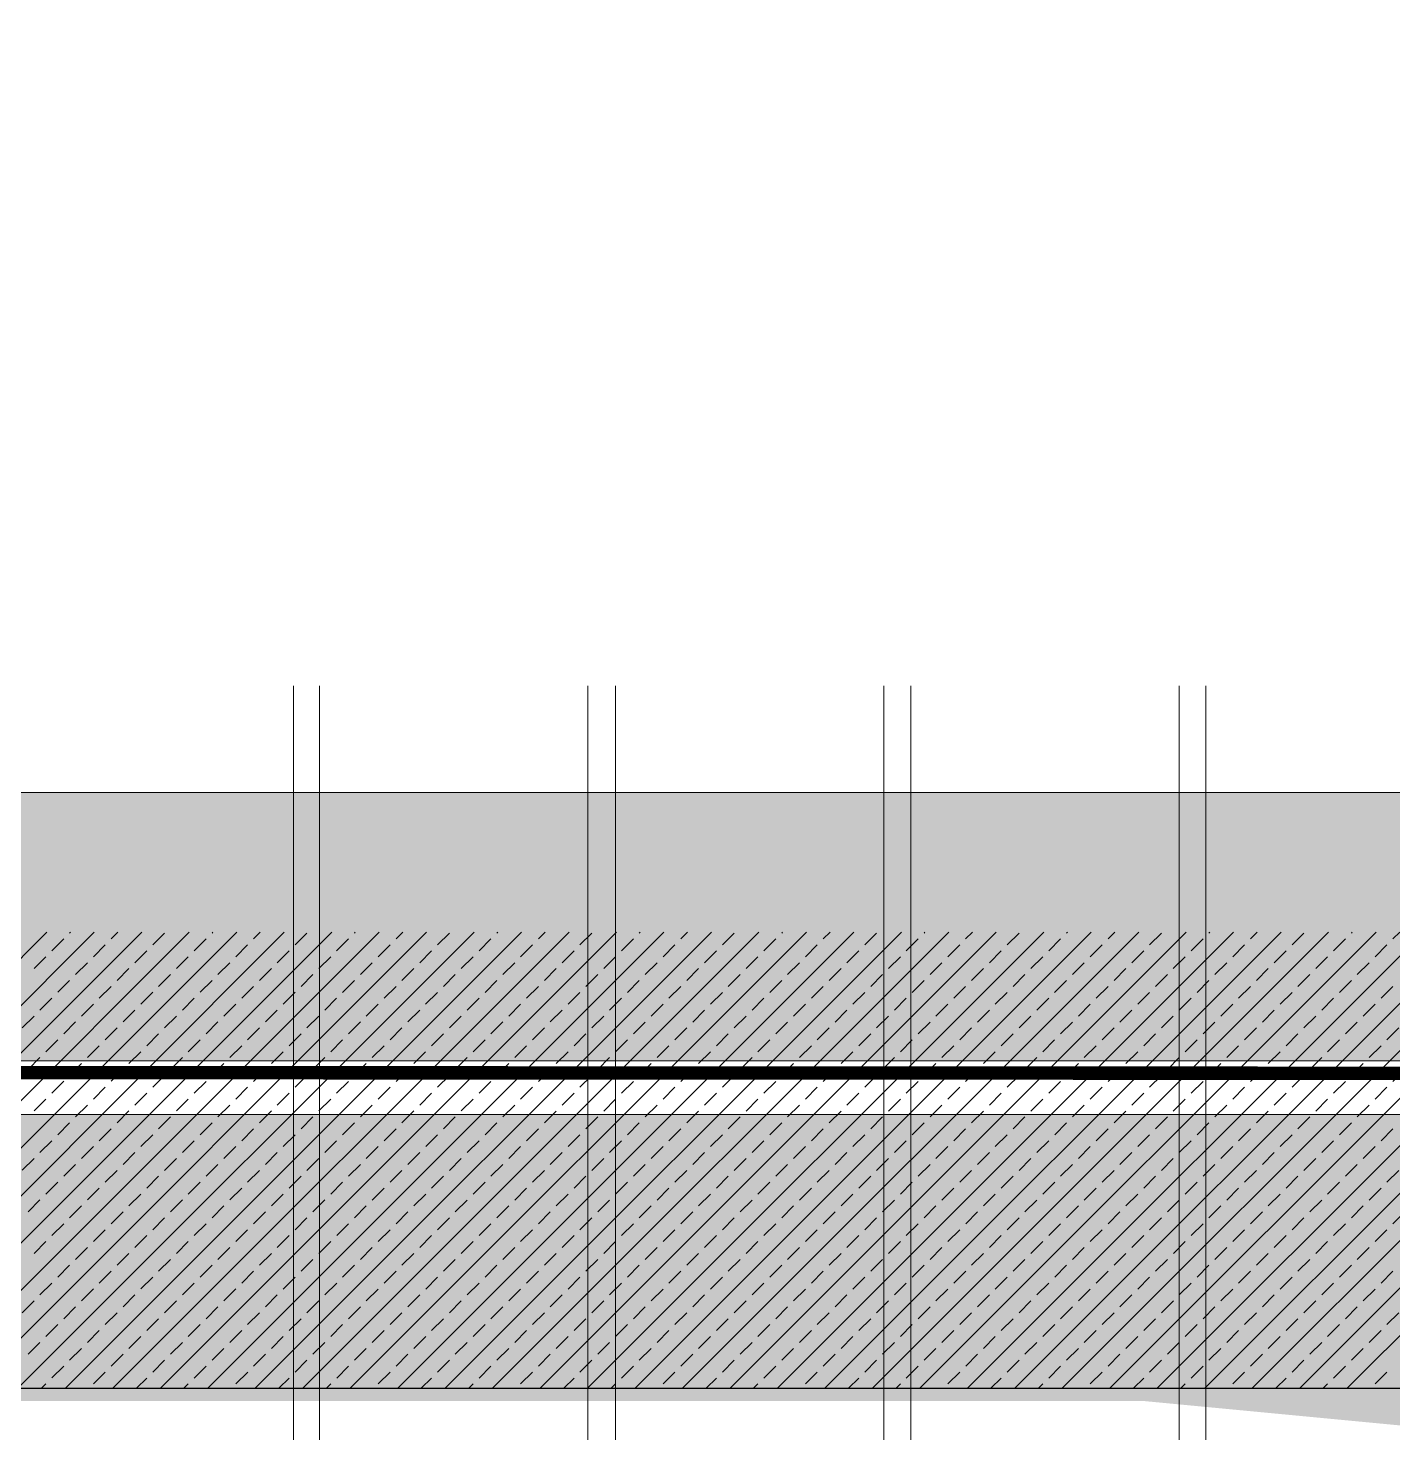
# Model space of a CAD drawing. Header units: metres. Extents: x 400488 to 400591, y 4543956 to 4544011.
# Drawn here: x 400564.16 to 400569.24, y 4543974.05 to 4543979.29 of the extents above; entities that cross this region are included whole.
import ezdxf

# ---------------------------------------------------------------- set-up
doc = ezdxf.new("R2010")
doc.units = ezdxf.units.M
doc.linetypes.add('HIDDEN', pattern=[0.375, 0.25, -0.125])
doc.linetypes.add('HIDDEN2', pattern=[4.7625, 3.175, -1.5875])
for name, color, linetype, lineweight in [('A-FLOR-FNSH', 192, 'Continuous', 18), ('A-FLOR-PATT', 8, 'Continuous', 18), ('GD_1', 240, 'Continuous', 5), ('GD_A_BACK-1', 252, 'HIDDEN2', 9), ('GD_hatch2', 34, 'Continuous', 9), ('GD_RETINI', 240, 'Continuous', 5), ('GD_structure', 4, 'Continuous', 5)]:
    doc.layers.add(name, color=color, linetype=linetype, lineweight=lineweight)
doc.layers.add('GD-RIVESTIMENTO', color=254, linetype='Continuous')

msp = doc.modelspace()

# ---------------------------------------------------------------- hatches: boundary and pattern name
at = {"layer": 'GD_hatch2'}
h = msp.add_hatch(color=256, dxfattribs=at)
h.dxf.hatch_style = 1
h.paths.add_polyline_path([(400560.742, 4543976.4389), (400582.742, 4543976.4389), (400582.742, 4543975.4389), (400560.742, 4543975.4389)])
at = {"layer": 'GD_RETINI', "ltscale": 5}
h = msp.add_hatch(dxfattribs=at)
h.set_pattern_fill('EARTH', color=34, scale=0.1, angle=45)
h.set_pattern_definition([(45, (396526.6472, 4498698.50684), (7e-17, 0.898025612), [0.635, -0.635]), (45, (396526.47884, 4498698.6752), (7e-17, 0.898025612), [0.635, -0.635]), (45, (396526.31046, 4498698.8436), (7e-17, 0.898025612), [0.635, -0.635]), (135, (396526.31046, 4498698.95585), (-0.898025612, 7e-17), [0.635, -0.635]), (135, (396526.47884, 4498699.12423), (-0.898025612, 7e-17), [0.635, -0.635]), (135, (396526.6472, 4498699.2926), (-0.898025612, 7e-17), [0.635, -0.635])])
h.paths.add_polyline_path([(400560.742, 4543967.8239), (400560.742, 4543975.2389), (400582.742, 4543975.2389), (400582.842, 4543967.6489), (400583.842, 4543967.6489), (400583.842, 4544000.6489), (400585.2618, 4544000.6489), (400585.0723, 4544000.0493), (400584.8396, 4543998.0223), (400584.7987, 4543995.8594), (400584.815, 4543994.2841), (400585.0425, 4543991.8968), (400585.1172, 4543986.8447), (400584.9533, 4543984.7646), (400585.0429, 4543982.2556), (400585.1748, 4543978.9119), (400585.1248, 4543975.0907), (400584.5129, 4543972.8297), (400584.7599, 4543970.5789), (400584.4641, 4543966.6826), (400581.5331, 4543966.7632), (400580.35, 4543969.8534), (400581.3449, 4543973.7497), (400575.742, 4543973.7497), (400572.742, 4543973.7497), (400568.3132, 4543974.1715), (400567.742, 4543974.1715), (400563.742, 4543974.1715), (400562.4077, 4543969.6713), (400562.688, 4543966.947), (400559.3042, 4543966.2673), (400559.126, 4543967.5386), (400559.742, 4543967.8239)])

# ---------------------------------------------------------------- linework, layer by layer
at = {"layer": 'A-FLOR-FNSH', "color": 50, "lineweight": 25}
msp.add_line((400560.742, 4543974.2189), (400582.842, 4543974.2189), dxfattribs=at)
at = {"layer": 'A-FLOR-PATT', "linetype": 'Continuous', "lineweight": 5}
for p, q in [((400562.5256, 4543974.2189), (400564.2256, 4543975.9189)), ((400562.7025, 4543974.2189), (400564.4025, 4543975.9189)), ((400562.8794, 4543974.2189), (400564.5794, 4543975.9189)), ((400563.0563, 4543974.2189), (400564.7563, 4543975.9189)), ((400563.2332, 4543974.2189), (400564.9332, 4543975.9189)), ((400563.4102, 4543974.2189), (400565.1102, 4543975.9189)), ((400563.5871, 4543974.2189), (400565.2871, 4543975.9189)), ((400563.764, 4543974.2189), (400565.464, 4543975.9189)), ((400563.9409, 4543974.2189), (400565.6409, 4543975.9189)), ((400564.1178, 4543974.2189), (400565.8178, 4543975.9189)), ((400564.2441, 4543975.8495), (400564.2884, 4543975.8937)), ((400564.2948, 4543974.2189), (400565.9948, 4543975.9189)), ((400564.3105, 4543975.9158), (400564.3136, 4543975.9189)), ((400564.4653, 4543975.8937), (400564.4905, 4543975.9189)), ((400564.4717, 4543974.2189), (400566.1717, 4543975.9189)), ((400564.6201, 4543975.8716), (400564.6643, 4543975.9158)), ((400564.6486, 4543974.2189), (400566.3486, 4543975.9189)), ((400564.7749, 4543975.8495), (400564.8191, 4543975.8937)), ((400564.8255, 4543974.2189), (400566.5255, 4543975.9189)), ((400564.8412, 4543975.9158), (400564.8443, 4543975.9189)), ((400564.996, 4543975.8937), (400565.0212, 4543975.9189)), ((400565.0024, 4543974.2189), (400566.7024, 4543975.9189)), ((400565.1508, 4543975.8716), (400565.1951, 4543975.9158)), ((400565.1793, 4543974.2189), (400566.8793, 4543975.9189)), ((400565.3056, 4543975.8494), (400565.3499, 4543975.8937)), ((400565.3563, 4543974.2189), (400567.0563, 4543975.9189)), ((400565.372, 4543975.9158), (400565.3751, 4543975.9189)), ((400565.5268, 4543975.8937), (400565.552, 4543975.9189)), ((400565.5332, 4543974.2189), (400567.2332, 4543975.9189)), ((400565.6816, 4543975.8715), (400565.7258, 4543975.9158)), ((400565.7101, 4543974.2189), (400567.4101, 4543975.9189)), ((400565.8364, 4543975.8494), (400565.8806, 4543975.8937)), ((400565.887, 4543974.2189), (400567.587, 4543975.9189)), ((400565.9027, 4543975.9158), (400565.9058, 4543975.9189)), ((400566.0575, 4543975.8937), (400566.0828, 4543975.9189)), ((400566.0639, 4543974.2189), (400567.7639, 4543975.9189)), ((400566.2123, 4543975.8715), (400566.2565, 4543975.9158)), ((400566.2409, 4543974.2189), (400567.9409, 4543975.9189)), ((400566.3671, 4543975.8494), (400566.4113, 4543975.8936)), ((400566.4178, 4543974.2189), (400568.1178, 4543975.9189)), ((400566.4334, 4543975.9158), (400566.4366, 4543975.9189)), ((400566.5882, 4543975.8936), (400566.6135, 4543975.9189)), ((400566.5947, 4543974.2189), (400568.2947, 4543975.9189)), ((400566.743, 4543975.8715), (400566.7873, 4543975.9158)), ((400566.7716, 4543974.2189), (400568.4716, 4543975.9189)), ((400566.8978, 4543975.8494), (400566.9421, 4543975.8936)), ((400566.9485, 4543974.2189), (400568.6485, 4543975.9189)), ((400566.9642, 4543975.9157), (400566.9673, 4543975.9189)), ((400567.119, 4543975.8936), (400567.1443, 4543975.9189)), ((400567.1254, 4543974.2189), (400568.8254, 4543975.9189)), ((400567.2738, 4543975.8715), (400567.318, 4543975.9157)), ((400567.3024, 4543974.2189), (400569.0024, 4543975.9189)), ((400567.4286, 4543975.8494), (400567.4728, 4543975.8936)), ((400567.4793, 4543974.2189), (400569.1793, 4543975.9189)), ((400567.4949, 4543975.9157), (400567.4981, 4543975.9189)), ((400567.6497, 4543975.8936), (400567.675, 4543975.9189)), ((400567.6562, 4543974.2189), (400569.3562, 4543975.9189)), ((400567.8045, 4543975.8715), (400567.8488, 4543975.9157)), ((400567.8331, 4543974.2189), (400569.5331, 4543975.9189)), ((400567.9593, 4543975.8494), (400568.0036, 4543975.8936)), ((400568.01, 4543974.2189), (400569.71, 4543975.9189)), ((400568.0257, 4543975.9157), (400568.0289, 4543975.9189)), ((400568.1805, 4543975.8936), (400568.2058, 4543975.9189)), ((400568.187, 4543974.2189), (400569.887, 4543975.9189)), ((400568.3353, 4543975.8715), (400568.3795, 4543975.9157)), ((400568.3639, 4543974.2189), (400570.0639, 4543975.9189)), ((400568.4901, 4543975.8494), (400568.5343, 4543975.8936)), ((400568.5408, 4543974.2189), (400570.2408, 4543975.9189)), ((400568.5564, 4543975.9157), (400568.5596, 4543975.9189)), ((400568.7112, 4543975.8936), (400568.7365, 4543975.9189)), ((400568.7177, 4543974.2189), (400570.4177, 4543975.9189)), ((400568.866, 4543975.8715), (400568.9102, 4543975.9157)), ((400568.8946, 4543974.2189), (400570.5946, 4543975.9189)), ((400569.0208, 4543975.8493), (400569.065, 4543975.8936)), ((400569.0715, 4543974.2189), (400570.7715, 4543975.9189)), ((400569.0871, 4543975.9157), (400569.0904, 4543975.9189)), ((400569.2419, 4543975.8936), (400569.2673, 4543975.9189)), ((400564.3989, 4543975.8274), (400564.4432, 4543975.8716)), ((400564.5537, 4543975.8052), (400564.598, 4543975.8495)), ((400564.9297, 4543975.8273), (400564.9739, 4543975.8716)), ((400565.0845, 4543975.8052), (400565.1287, 4543975.8495)), ((400565.4604, 4543975.8273), (400565.5047, 4543975.8716)), ((400565.6152, 4543975.8052), (400565.6595, 4543975.8494)), ((400565.9912, 4543975.8273), (400566.0354, 4543975.8715)), ((400566.146, 4543975.8052), (400566.1902, 4543975.8494)), ((400566.5219, 4543975.8273), (400566.5661, 4543975.8715)), ((400566.6767, 4543975.8052), (400566.7209, 4543975.8494)), ((400567.0526, 4543975.8273), (400567.0969, 4543975.8715)), ((400567.2074, 4543975.8052), (400567.2517, 4543975.8494)), ((400567.5834, 4543975.8273), (400567.6276, 4543975.8715)), ((400567.7382, 4543975.8052), (400567.7824, 4543975.8494)), ((400568.1141, 4543975.8273), (400568.1584, 4543975.8715)), ((400568.2689, 4543975.8051), (400568.3132, 4543975.8494)), ((400568.6449, 4543975.8272), (400568.6891, 4543975.8715)), ((400568.7997, 4543975.8051), (400568.8439, 4543975.8494)), ((400569.1756, 4543975.8272), (400569.2198, 4543975.8715)), ((400564.1778, 4543975.7831), (400564.222, 4543975.8274)), ((400564.3326, 4543975.761), (400564.3768, 4543975.8052)), ((400564.4874, 4543975.7389), (400564.5316, 4543975.7831)), ((400564.7085, 4543975.7831), (400564.7528, 4543975.8273)), ((400564.8633, 4543975.761), (400564.9076, 4543975.8052)), ((400565.0181, 4543975.7389), (400565.0624, 4543975.7831)), ((400565.2393, 4543975.7831), (400565.2835, 4543975.8273)), ((400565.3941, 4543975.761), (400565.4383, 4543975.8052)), ((400565.5489, 4543975.7389), (400565.5931, 4543975.7831)), ((400565.77, 4543975.7831), (400565.8143, 4543975.8273)), ((400565.9248, 4543975.761), (400565.9691, 4543975.8052)), ((400566.0796, 4543975.7389), (400566.1239, 4543975.7831)), ((400566.3008, 4543975.7831), (400566.345, 4543975.8273)), ((400566.4556, 4543975.761), (400566.4998, 4543975.8052)), ((400566.6104, 4543975.7388), (400566.6546, 4543975.7831)), ((400566.8315, 4543975.7831), (400566.8757, 4543975.8273)), ((400566.9863, 4543975.7609), (400567.0305, 4543975.8052)), ((400567.1411, 4543975.7388), (400567.1853, 4543975.7831)), ((400567.3622, 4543975.783), (400567.4065, 4543975.8273)), ((400567.517, 4543975.7609), (400567.5613, 4543975.8052)), ((400567.6718, 4543975.7388), (400567.7161, 4543975.783)), ((400567.893, 4543975.783), (400567.9372, 4543975.8273)), ((400568.0478, 4543975.7609), (400568.092, 4543975.8051)), ((400568.2026, 4543975.7388), (400568.2468, 4543975.783)), ((400568.4237, 4543975.783), (400568.468, 4543975.8272)), ((400568.5785, 4543975.7609), (400568.6228, 4543975.8051)), ((400568.7333, 4543975.7388), (400568.7776, 4543975.783)), ((400568.9545, 4543975.783), (400568.9987, 4543975.8272)), ((400569.1093, 4543975.7609), (400569.1535, 4543975.8051)), ((400564.2663, 4543975.6947), (400564.3105, 4543975.7389)), ((400564.6422, 4543975.7168), (400564.6864, 4543975.761)), ((400564.797, 4543975.6947), (400564.8412, 4543975.7389)), ((400565.1729, 4543975.7168), (400565.2172, 4543975.761)), ((400565.3277, 4543975.6946), (400565.372, 4543975.7389)), ((400565.7037, 4543975.7168), (400565.7479, 4543975.761)), ((400565.8585, 4543975.6946), (400565.9027, 4543975.7389)), ((400566.2344, 4543975.7167), (400566.2787, 4543975.761)), ((400566.3892, 4543975.6946), (400566.4335, 4543975.7388)), ((400566.7652, 4543975.7167), (400566.8094, 4543975.761)), ((400566.92, 4543975.6946), (400566.9642, 4543975.7388)), ((400567.2959, 4543975.7167), (400567.3401, 4543975.7609)), ((400567.4507, 4543975.6946), (400567.4949, 4543975.7388)), ((400567.8266, 4543975.7167), (400567.8709, 4543975.7609)), ((400567.9814, 4543975.6946), (400568.0257, 4543975.7388)), ((400568.3574, 4543975.7167), (400568.4016, 4543975.7609)), ((400568.5122, 4543975.6946), (400568.5564, 4543975.7388)), ((400568.8881, 4543975.7167), (400568.9324, 4543975.7609)), ((400569.0429, 4543975.6945), (400569.0872, 4543975.7388)), ((400564.1999, 4543975.6283), (400564.2441, 4543975.6726)), ((400564.4211, 4543975.6726), (400564.4653, 4543975.7168)), ((400564.5759, 4543975.6504), (400564.6201, 4543975.6947)), ((400564.7307, 4543975.6283), (400564.7749, 4543975.6725)), ((400564.9518, 4543975.6725), (400564.996, 4543975.7168)), ((400565.1066, 4543975.6504), (400565.1508, 4543975.6947)), ((400565.2614, 4543975.6283), (400565.3056, 4543975.6725)), ((400565.4825, 4543975.6725), (400565.5268, 4543975.7168)), ((400565.6373, 4543975.6504), (400565.6816, 4543975.6946)), ((400565.7921, 4543975.6283), (400565.8364, 4543975.6725)), ((400566.0133, 4543975.6725), (400566.0575, 4543975.7167)), ((400566.1681, 4543975.6504), (400566.2123, 4543975.6946)), ((400566.3229, 4543975.6283), (400566.3671, 4543975.6725)), ((400566.544, 4543975.6725), (400566.5883, 4543975.7167)), ((400566.6988, 4543975.6504), (400566.7431, 4543975.6946)), ((400566.8536, 4543975.6283), (400566.8979, 4543975.6725)), ((400567.0748, 4543975.6725), (400567.119, 4543975.7167)), ((400567.2296, 4543975.6504), (400567.2738, 4543975.6946)), ((400567.3844, 4543975.6282), (400567.4286, 4543975.6725)), ((400567.6055, 4543975.6725), (400567.6497, 4543975.7167)), ((400567.7603, 4543975.6504), (400567.8045, 4543975.6946)), ((400567.9151, 4543975.6282), (400567.9593, 4543975.6725)), ((400568.1362, 4543975.6725), (400568.1805, 4543975.7167)), ((400568.291, 4543975.6503), (400568.3353, 4543975.6946)), ((400568.4458, 4543975.6282), (400568.4901, 4543975.6724)), ((400568.667, 4543975.6724), (400568.7112, 4543975.7167)), ((400568.8218, 4543975.6503), (400568.866, 4543975.6946)), ((400568.9766, 4543975.6282), (400569.0208, 4543975.6724)), ((400569.1977, 4543975.6724), (400569.242, 4543975.7167)), ((400564.3547, 4543975.6062), (400564.3989, 4543975.6504)), ((400564.5095, 4543975.5841), (400564.5537, 4543975.6283)), ((400564.8855, 4543975.6062), (400564.9297, 4543975.6504)), ((400565.0403, 4543975.5841), (400565.0845, 4543975.6283)), ((400565.4162, 4543975.6062), (400565.4604, 4543975.6504)), ((400565.571, 4543975.5841), (400565.6152, 4543975.6283)), ((400565.9469, 4543975.6062), (400565.9912, 4543975.6504)), ((400566.1017, 4543975.5841), (400566.146, 4543975.6283)), ((400566.4777, 4543975.6062), (400566.5219, 4543975.6504)), ((400566.6325, 4543975.584), (400566.6767, 4543975.6283)), ((400567.0084, 4543975.6061), (400567.0527, 4543975.6504)), ((400567.1632, 4543975.584), (400567.2075, 4543975.6283)), ((400567.5392, 4543975.6061), (400567.5834, 4543975.6504)), ((400567.694, 4543975.584), (400567.7382, 4543975.6282)), ((400568.0699, 4543975.6061), (400568.1141, 4543975.6503)), ((400568.2247, 4543975.584), (400568.2689, 4543975.6282)), ((400568.6006, 4543975.6061), (400568.6449, 4543975.6503)), ((400568.7554, 4543975.584), (400568.7997, 4543975.6282)), ((400569.1314, 4543975.6061), (400569.1756, 4543975.6503)), ((400564.1336, 4543975.562), (400564.1778, 4543975.6062)), ((400564.2884, 4543975.5399), (400564.3326, 4543975.5841)), ((400564.6643, 4543975.562), (400564.7085, 4543975.6062)), ((400564.8191, 4543975.5399), (400564.8633, 4543975.5841)), ((400565.1951, 4543975.562), (400565.2393, 4543975.6062)), ((400565.3499, 4543975.5398), (400565.3941, 4543975.5841)), ((400565.7258, 4543975.562), (400565.77, 4543975.6062)), ((400565.8806, 4543975.5398), (400565.9248, 4543975.5841)), ((400566.2565, 4543975.5619), (400566.3008, 4543975.6062)), ((400566.4113, 4543975.5398), (400566.4556, 4543975.584)), ((400566.7873, 4543975.5619), (400566.8315, 4543975.6062)), ((400566.9421, 4543975.5398), (400566.9863, 4543975.584)), ((400567.318, 4543975.5619), (400567.3623, 4543975.6061)), ((400567.4728, 4543975.5398), (400567.5171, 4543975.584)), ((400567.8488, 4543975.5619), (400567.893, 4543975.6061)), ((400568.0036, 4543975.5398), (400568.0478, 4543975.584)), ((400568.3795, 4543975.5619), (400568.4237, 4543975.6061)), ((400568.5343, 4543975.5398), (400568.5785, 4543975.584)), ((400568.9102, 4543975.5619), (400568.9545, 4543975.6061)), ((400569.065, 4543975.5397), (400569.1093, 4543975.584)), ((400564.222, 4543975.4735), (400564.2663, 4543975.5178)), ((400564.4432, 4543975.5178), (400564.4874, 4543975.562)), ((400564.598, 4543975.4956), (400564.6422, 4543975.5399)), ((400564.7528, 4543975.4735), (400564.797, 4543975.5177)), ((400564.9739, 4543975.5177), (400565.0181, 4543975.562)), ((400565.1287, 4543975.4956), (400565.1729, 4543975.5399)), ((400565.2835, 4543975.4735), (400565.3277, 4543975.5177)), ((400565.5047, 4543975.5177), (400565.5489, 4543975.562)), ((400565.6595, 4543975.4956), (400565.7037, 4543975.5398)), ((400565.8143, 4543975.4735), (400565.8585, 4543975.5177)), ((400566.0354, 4543975.5177), (400566.0796, 4543975.5619)), ((400566.1902, 4543975.4956), (400566.2344, 4543975.5398)), ((400566.345, 4543975.4735), (400566.3892, 4543975.5177)), ((400566.5661, 4543975.5177), (400566.6104, 4543975.5619)), ((400566.7209, 4543975.4956), (400566.7652, 4543975.5398)), ((400566.8757, 4543975.4735), (400566.92, 4543975.5177)), ((400567.0969, 4543975.5177), (400567.1411, 4543975.5619)), ((400567.2517, 4543975.4956), (400567.2959, 4543975.5398)), ((400567.4065, 4543975.4734), (400567.4507, 4543975.5177)), ((400567.6276, 4543975.5177), (400567.6719, 4543975.5619)), ((400567.7824, 4543975.4956), (400567.8266, 4543975.5398)), ((400567.9372, 4543975.4734), (400567.9814, 4543975.5177)), ((400568.1584, 4543975.5177), (400568.2026, 4543975.5619)), ((400568.3132, 4543975.4955), (400568.3574, 4543975.5398)), ((400568.468, 4543975.4734), (400568.5122, 4543975.5177)), ((400568.6891, 4543975.5176), (400568.7333, 4543975.5619)), ((400568.8439, 4543975.4955), (400568.8881, 4543975.5398)), ((400568.9987, 4543975.4734), (400569.0429, 4543975.5176)), ((400569.2198, 4543975.5176), (400569.2641, 4543975.5619)), ((400564.3768, 4543975.4514), (400564.4211, 4543975.4956)), ((400564.5316, 4543975.4293), (400564.5759, 4543975.4735)), ((400564.9076, 4543975.4514), (400564.9518, 4543975.4956)), ((400565.0624, 4543975.4293), (400565.1066, 4543975.4735)), ((400565.4383, 4543975.4514), (400565.4825, 4543975.4956)), ((400565.5931, 4543975.4293), (400565.6373, 4543975.4735)), ((400565.9691, 4543975.4514), (400566.0133, 4543975.4956)), ((400566.1239, 4543975.4293), (400566.1681, 4543975.4735)), ((400566.4998, 4543975.4514), (400566.544, 4543975.4956)), ((400566.6546, 4543975.4292), (400566.6988, 4543975.4735)), ((400567.0305, 4543975.4513), (400567.0748, 4543975.4956)), ((400567.1853, 4543975.4292), (400567.2296, 4543975.4735)), ((400567.5613, 4543975.4513), (400567.6055, 4543975.4956)), ((400567.7161, 4543975.4292), (400567.7603, 4543975.4734)), ((400568.092, 4543975.4513), (400568.1362, 4543975.4955)), ((400568.2468, 4543975.4292), (400568.291, 4543975.4734)), ((400568.6228, 4543975.4513), (400568.667, 4543975.4955)), ((400568.7776, 4543975.4292), (400568.8218, 4543975.4734)), ((400569.1535, 4543975.4513), (400569.1977, 4543975.4955)), ((400564.1557, 4543975.4072), (400564.1999, 4543975.4514)), ((400564.3105, 4543975.3851), (400564.3547, 4543975.4293)), ((400564.6864, 4543975.4072), (400564.7307, 4543975.4514)), ((400564.8412, 4543975.3851), (400564.8855, 4543975.4293)), ((400565.2172, 4543975.4072), (400565.2614, 4543975.4514)), ((400565.372, 4543975.385), (400565.4162, 4543975.4293)), ((400565.7479, 4543975.4072), (400565.7921, 4543975.4514)), ((400565.9027, 4543975.385), (400565.9469, 4543975.4293)), ((400566.2787, 4543975.4071), (400566.3229, 4543975.4514)), ((400566.4335, 4543975.385), (400566.4777, 4543975.4292)), ((400566.8094, 4543975.4071), (400566.8536, 4543975.4514)), ((400566.9642, 4543975.385), (400567.0084, 4543975.4292)), ((400567.3401, 4543975.4071), (400567.3844, 4543975.4513)), ((400567.4949, 4543975.385), (400567.5392, 4543975.4292)), ((400567.8709, 4543975.4071), (400567.9151, 4543975.4513)), ((400568.0257, 4543975.385), (400568.0699, 4543975.4292)), ((400568.4016, 4543975.4071), (400568.4458, 4543975.4513)), ((400568.5564, 4543975.385), (400568.6006, 4543975.4292)), ((400568.9324, 4543975.4071), (400568.9766, 4543975.4513)), ((400569.0872, 4543975.3849), (400569.1314, 4543975.4292)), ((400564.2442, 4543975.3187), (400564.2884, 4543975.363)), ((400564.4653, 4543975.363), (400564.5095, 4543975.4072)), ((400564.6201, 4543975.3408), (400564.6643, 4543975.3851)), ((400564.7749, 4543975.3187), (400564.8191, 4543975.3629)), ((400564.996, 4543975.3629), (400565.0403, 4543975.4072)), ((400565.1508, 4543975.3408), (400565.1951, 4543975.3851)), ((400565.3056, 4543975.3187), (400565.3499, 4543975.3629)), ((400565.5268, 4543975.3629), (400565.571, 4543975.4072)), ((400565.6816, 4543975.3408), (400565.7258, 4543975.385)), ((400565.8364, 4543975.3187), (400565.8806, 4543975.3629)), ((400566.0575, 4543975.3629), (400566.1017, 4543975.4071)), ((400566.2123, 4543975.3408), (400566.2565, 4543975.385)), ((400566.3671, 4543975.3187), (400566.4113, 4543975.3629)), ((400566.5883, 4543975.3629), (400566.6325, 4543975.4071)), ((400566.7431, 4543975.3408), (400566.7873, 4543975.385)), ((400566.8979, 4543975.3187), (400566.9421, 4543975.3629)), ((400567.119, 4543975.3629), (400567.1632, 4543975.4071)), ((400567.2738, 4543975.3408), (400567.318, 4543975.385)), ((400567.4286, 4543975.3186), (400567.4728, 4543975.3629)), ((400567.6497, 4543975.3629), (400567.694, 4543975.4071)), ((400567.8045, 4543975.3408), (400567.8488, 4543975.385)), ((400567.9593, 4543975.3186), (400568.0036, 4543975.3629)), ((400568.1805, 4543975.3629), (400568.2247, 4543975.4071)), ((400568.3353, 4543975.3407), (400568.3795, 4543975.385)), ((400568.4901, 4543975.3186), (400568.5343, 4543975.3629)), ((400568.7112, 4543975.3628), (400568.7554, 4543975.4071)), ((400568.866, 4543975.3407), (400568.9102, 4543975.385)), ((400569.0208, 4543975.3186), (400569.065, 4543975.3628)), ((400569.242, 4543975.3628), (400569.2862, 4543975.4071)), ((400564.399, 4543975.2966), (400564.4432, 4543975.3408)), ((400564.5538, 4543975.2745), (400564.598, 4543975.3187)), ((400564.9297, 4543975.2966), (400564.9739, 4543975.3408)), ((400565.0845, 4543975.2745), (400565.1287, 4543975.3187)), ((400565.4604, 4543975.2966), (400565.5047, 4543975.3408)), ((400565.6152, 4543975.2745), (400565.6595, 4543975.3187)), ((400565.9912, 4543975.2966), (400566.0354, 4543975.3408)), ((400566.146, 4543975.2745), (400566.1902, 4543975.3187)), ((400566.5219, 4543975.2966), (400566.5661, 4543975.3408)), ((400566.6767, 4543975.2744), (400566.7209, 4543975.3187)), ((400567.0527, 4543975.2965), (400567.0969, 4543975.3408)), ((400567.2075, 4543975.2744), (400567.2517, 4543975.3187)), ((400567.5834, 4543975.2965), (400567.6276, 4543975.3408)), ((400567.7382, 4543975.2744), (400567.7824, 4543975.3186)), ((400568.1141, 4543975.2965), (400568.1584, 4543975.3407)), ((400568.2689, 4543975.2744), (400568.3132, 4543975.3186)), ((400568.6449, 4543975.2965), (400568.6891, 4543975.3407)), ((400568.7997, 4543975.2744), (400568.8439, 4543975.3186)), ((400569.1756, 4543975.2965), (400569.2198, 4543975.3407)), ((400564.1778, 4543975.2524), (400564.222, 4543975.2966)), ((400564.3326, 4543975.2303), (400564.3768, 4543975.2745)), ((400564.7086, 4543975.2524), (400564.7528, 4543975.2966)), ((400564.8634, 4543975.2303), (400564.9076, 4543975.2745)), ((400565.2393, 4543975.2524), (400565.2835, 4543975.2966)), ((400565.3941, 4543975.2302), (400565.4383, 4543975.2745)), ((400565.77, 4543975.2524), (400565.8143, 4543975.2966)), ((400565.9248, 4543975.2302), (400565.9691, 4543975.2745)), ((400566.3008, 4543975.2523), (400566.345, 4543975.2966)), ((400566.4556, 4543975.2302), (400566.4998, 4543975.2744)), ((400566.8315, 4543975.2523), (400566.8757, 4543975.2966)), ((400566.9863, 4543975.2302), (400567.0305, 4543975.2744)), ((400567.3623, 4543975.2523), (400567.4065, 4543975.2965)), ((400567.5171, 4543975.2302), (400567.5613, 4543975.2744)), ((400567.893, 4543975.2523), (400567.9372, 4543975.2965)), ((400568.0478, 4543975.2302), (400568.092, 4543975.2744)), ((400568.4237, 4543975.2523), (400568.468, 4543975.2965)), ((400568.5785, 4543975.2302), (400568.6228, 4543975.2744)), ((400568.9545, 4543975.2523), (400568.9987, 4543975.2965)), ((400569.1093, 4543975.2301), (400569.1535, 4543975.2744)), ((400564.2663, 4543975.1639), (400564.3105, 4543975.2082)), ((400564.4874, 4543975.2082), (400564.5316, 4543975.2524)), ((400564.6422, 4543975.186), (400564.6864, 4543975.2303)), ((400564.797, 4543975.1639), (400564.8412, 4543975.2081)), ((400565.0182, 4543975.2081), (400565.0624, 4543975.2524)), ((400565.173, 4543975.186), (400565.2172, 4543975.2303)), ((400565.3278, 4543975.1639), (400565.372, 4543975.2081)), ((400565.5489, 4543975.2081), (400565.5931, 4543975.2524)), ((400565.7037, 4543975.186), (400565.7479, 4543975.2302)), ((400565.8585, 4543975.1639), (400565.9027, 4543975.2081)), ((400566.0796, 4543975.2081), (400566.1239, 4543975.2523)), ((400566.2344, 4543975.186), (400566.2787, 4543975.2302)), ((400566.3892, 4543975.1639), (400566.4335, 4543975.2081)), ((400566.6104, 4543975.2081), (400566.6546, 4543975.2523)), ((400566.7652, 4543975.186), (400566.8094, 4543975.2302)), ((400566.92, 4543975.1639), (400566.9642, 4543975.2081)), ((400567.1411, 4543975.2081), (400567.1853, 4543975.2523)), ((400567.2959, 4543975.186), (400567.3401, 4543975.2302)), ((400567.4507, 4543975.1638), (400567.4949, 4543975.2081)), ((400567.6719, 4543975.2081), (400567.7161, 4543975.2523)), ((400567.8267, 4543975.186), (400567.8709, 4543975.2302)), ((400567.9815, 4543975.1638), (400568.0257, 4543975.2081)), ((400568.2026, 4543975.2081), (400568.2468, 4543975.2523)), ((400568.3574, 4543975.1859), (400568.4016, 4543975.2302)), ((400568.5122, 4543975.1638), (400568.5564, 4543975.2081)), ((400568.7333, 4543975.208), (400568.7776, 4543975.2523)), ((400568.8881, 4543975.1859), (400568.9324, 4543975.2302)), ((400569.0429, 4543975.1638), (400569.0872, 4543975.208)), ((400564.4211, 4543975.1418), (400564.4653, 4543975.186)), ((400564.5759, 4543975.1197), (400564.6201, 4543975.1639)), ((400564.9518, 4543975.1418), (400564.996, 4543975.186)), ((400565.1066, 4543975.1197), (400565.1508, 4543975.1639)), ((400565.4826, 4543975.1418), (400565.5268, 4543975.186)), ((400565.6374, 4543975.1197), (400565.6816, 4543975.1639)), ((400566.0133, 4543975.1418), (400566.0575, 4543975.186)), ((400566.1681, 4543975.1197), (400566.2123, 4543975.1639)), ((400566.544, 4543975.1418), (400566.5883, 4543975.186)), ((400566.6988, 4543975.1196), (400566.7431, 4543975.1639)), ((400567.0748, 4543975.1417), (400567.119, 4543975.186)), ((400567.2296, 4543975.1196), (400567.2738, 4543975.1639)), ((400567.6055, 4543975.1417), (400567.6497, 4543975.186)), ((400567.7603, 4543975.1196), (400567.8045, 4543975.1638)), ((400568.1363, 4543975.1417), (400568.1805, 4543975.1859)), ((400568.2911, 4543975.1196), (400568.3353, 4543975.1638)), ((400568.667, 4543975.1417), (400568.7112, 4543975.1859)), ((400568.8218, 4543975.1196), (400568.866, 4543975.1638)), ((400569.1977, 4543975.1417), (400569.242, 4543975.1859)), ((400564.1999, 4543975.0976), (400564.2442, 4543975.1418)), ((400564.3547, 4543975.0755), (400564.399, 4543975.1197)), ((400564.5095, 4543975.0534), (400564.5538, 4543975.0976)), ((400564.7307, 4543975.0976), (400564.7749, 4543975.1418)), ((400564.8855, 4543975.0755), (400564.9297, 4543975.1197)), ((400565.0403, 4543975.0533), (400565.0845, 4543975.0976)), ((400565.2614, 4543975.0976), (400565.3056, 4543975.1418)), ((400565.4162, 4543975.0754), (400565.4604, 4543975.1197)), ((400565.571, 4543975.0533), (400565.6152, 4543975.0976)), ((400565.7922, 4543975.0976), (400565.8364, 4543975.1418)), ((400565.947, 4543975.0754), (400565.9912, 4543975.1197)), ((400566.1018, 4543975.0533), (400566.146, 4543975.0975)), ((400566.3229, 4543975.0975), (400566.3671, 4543975.1418)), ((400566.4777, 4543975.0754), (400566.5219, 4543975.1196)), ((400566.6325, 4543975.0533), (400566.6767, 4543975.0975)), ((400566.8536, 4543975.0975), (400566.8979, 4543975.1418)), ((400567.0084, 4543975.0754), (400567.0527, 4543975.1196)), ((400567.1632, 4543975.0533), (400567.2075, 4543975.0975)), ((400567.3844, 4543975.0975), (400567.4286, 4543975.1417)), ((400567.5392, 4543975.0754), (400567.5834, 4543975.1196)), ((400567.694, 4543975.0533), (400567.7382, 4543975.0975)), ((400567.9151, 4543975.0975), (400567.9593, 4543975.1417)), ((400568.0699, 4543975.0754), (400568.1141, 4543975.1196)), ((400568.2247, 4543975.0533), (400568.2689, 4543975.0975)), ((400568.4459, 4543975.0975), (400568.4901, 4543975.1417)), ((400568.6007, 4543975.0754), (400568.6449, 4543975.1196)), ((400568.7555, 4543975.0532), (400568.7997, 4543975.0975)), ((400568.9766, 4543975.0975), (400569.0208, 4543975.1417)), ((400569.1314, 4543975.0753), (400569.1756, 4543975.1196)), ((400564.1336, 4543975.0313), (400564.1778, 4543975.0755)), ((400564.2884, 4543975.0091), (400564.3326, 4543975.0534)), ((400564.6643, 4543975.0312), (400564.7086, 4543975.0755)), ((400564.8191, 4543975.0091), (400564.8634, 4543975.0533)), ((400565.1951, 4543975.0312), (400565.2393, 4543975.0755)), ((400565.3499, 4543975.0091), (400565.3941, 4543975.0533)), ((400565.7258, 4543975.0312), (400565.77, 4543975.0754)), ((400565.8806, 4543975.0091), (400565.9248, 4543975.0533)), ((400566.2566, 4543975.0312), (400566.3008, 4543975.0754)), ((400566.4114, 4543975.0091), (400566.4556, 4543975.0533)), ((400566.7873, 4543975.0312), (400566.8315, 4543975.0754)), ((400566.9421, 4543975.0091), (400566.9863, 4543975.0533)), ((400567.318, 4543975.0312), (400567.3623, 4543975.0754)), ((400567.4728, 4543975.009), (400567.5171, 4543975.0533)), ((400567.8488, 4543975.0312), (400567.893, 4543975.0754)), ((400568.0036, 4543975.009), (400568.0478, 4543975.0533)), ((400568.3795, 4543975.0311), (400568.4237, 4543975.0754)), ((400568.5343, 4543975.009), (400568.5785, 4543975.0533)), ((400568.9103, 4543975.0311), (400568.9545, 4543975.0754)), ((400569.0651, 4543975.009), (400569.1093, 4543975.0532)), ((400564.4432, 4543974.987), (400564.4874, 4543975.0312)), ((400564.598, 4543974.9649), (400564.6422, 4543975.0091)), ((400564.9739, 4543974.987), (400565.0182, 4543975.0312)), ((400565.1287, 4543974.9649), (400565.173, 4543975.0091)), ((400565.5047, 4543974.987), (400565.5489, 4543975.0312)), ((400565.6595, 4543974.9649), (400565.7037, 4543975.0091)), ((400566.0354, 4543974.987), (400566.0796, 4543975.0312)), ((400566.1902, 4543974.9649), (400566.2344, 4543975.0091)), ((400566.5662, 4543974.987), (400566.6104, 4543975.0312)), ((400566.721, 4543974.9648), (400566.7652, 4543975.0091)), ((400567.0969, 4543974.9869), (400567.1411, 4543975.0312)), ((400567.2517, 4543974.9648), (400567.2959, 4543975.0091)), ((400567.6276, 4543974.9869), (400567.6719, 4543975.0312)), ((400567.7824, 4543974.9648), (400567.8267, 4543975.009)), ((400568.1584, 4543974.9869), (400568.2026, 4543975.0311)), ((400568.3132, 4543974.9648), (400568.3574, 4543975.009)), ((400568.6891, 4543974.9869), (400568.7333, 4543975.0311)), ((400568.8439, 4543974.9648), (400568.8881, 4543975.009)), ((400569.2199, 4543974.9869), (400569.2641, 4543975.0311)), ((400564.2221, 4543974.9428), (400564.2663, 4543974.987)), ((400564.3769, 4543974.9207), (400564.4211, 4543974.9649)), ((400564.5317, 4543974.8986), (400564.5759, 4543974.9428)), ((400564.7528, 4543974.9428), (400564.797, 4543974.987)), ((400564.9076, 4543974.9207), (400564.9518, 4543974.9649)), ((400565.0624, 4543974.8985), (400565.1066, 4543974.9428)), ((400565.2835, 4543974.9428), (400565.3278, 4543974.987)), ((400565.4383, 4543974.9206), (400565.4826, 4543974.9649)), ((400565.5931, 4543974.8985), (400565.6374, 4543974.9428)), ((400565.8143, 4543974.9428), (400565.8585, 4543974.987)), ((400565.9691, 4543974.9206), (400566.0133, 4543974.9649)), ((400566.1239, 4543974.8985), (400566.1681, 4543974.9427)), ((400566.345, 4543974.9427), (400566.3892, 4543974.987)), ((400566.4998, 4543974.9206), (400566.544, 4543974.9648)), ((400566.6546, 4543974.8985), (400566.6988, 4543974.9427)), ((400566.8758, 4543974.9427), (400566.92, 4543974.987)), ((400567.0306, 4543974.9206), (400567.0748, 4543974.9648)), ((400567.1854, 4543974.8985), (400567.2296, 4543974.9427)), ((400567.4065, 4543974.9427), (400567.4507, 4543974.9869)), ((400567.5613, 4543974.9206), (400567.6055, 4543974.9648)), ((400567.7161, 4543974.8985), (400567.7603, 4543974.9427)), ((400567.9372, 4543974.9427), (400567.9815, 4543974.9869)), ((400568.092, 4543974.9206), (400568.1363, 4543974.9648)), ((400568.2468, 4543974.8985), (400568.2911, 4543974.9427)), ((400568.468, 4543974.9427), (400568.5122, 4543974.9869)), ((400568.6228, 4543974.9206), (400568.667, 4543974.9648)), ((400568.7776, 4543974.8984), (400568.8218, 4543974.9427)), ((400568.9987, 4543974.9427), (400569.0429, 4543974.9869)), ((400569.1535, 4543974.9205), (400569.1977, 4543974.9648)), ((400564.1557, 4543974.8765), (400564.1999, 4543974.9207)), ((400564.3105, 4543974.8543), (400564.3547, 4543974.8986)), ((400564.6865, 4543974.8764), (400564.7307, 4543974.9207)), ((400564.8413, 4543974.8543), (400564.8855, 4543974.8985)), ((400565.2172, 4543974.8764), (400565.2614, 4543974.9207)), ((400565.372, 4543974.8543), (400565.4162, 4543974.8985)), ((400565.7479, 4543974.8764), (400565.7922, 4543974.9206)), ((400565.9027, 4543974.8543), (400565.947, 4543974.8985)), ((400566.2787, 4543974.8764), (400566.3229, 4543974.9206)), ((400566.4335, 4543974.8543), (400566.4777, 4543974.8985)), ((400566.8094, 4543974.8764), (400566.8536, 4543974.9206)), ((400566.9642, 4543974.8543), (400567.0084, 4543974.8985)), ((400567.3402, 4543974.8764), (400567.3844, 4543974.9206)), ((400567.495, 4543974.8542), (400567.5392, 4543974.8985)), ((400567.8709, 4543974.8764), (400567.9151, 4543974.9206)), ((400568.0257, 4543974.8542), (400568.0699, 4543974.8985)), ((400568.4016, 4543974.8763), (400568.4459, 4543974.9206)), ((400568.5564, 4543974.8542), (400568.6007, 4543974.8985)), ((400568.9324, 4543974.8763), (400568.9766, 4543974.9206)), ((400569.0872, 4543974.8542), (400569.1314, 4543974.8984)), ((400564.4653, 4543974.8322), (400564.5095, 4543974.8764)), ((400564.6201, 4543974.8101), (400564.6643, 4543974.8543)), ((400564.9961, 4543974.8322), (400565.0403, 4543974.8764)), ((400565.1509, 4543974.8101), (400565.1951, 4543974.8543)), ((400565.5268, 4543974.8322), (400565.571, 4543974.8764)), ((400565.6816, 4543974.8101), (400565.7258, 4543974.8543)), ((400566.0575, 4543974.8322), (400566.1018, 4543974.8764)), ((400566.2123, 4543974.8101), (400566.2566, 4543974.8543)), ((400566.5883, 4543974.8322), (400566.6325, 4543974.8764)), ((400566.7431, 4543974.81), (400566.7873, 4543974.8543)), ((400567.119, 4543974.8321), (400567.1632, 4543974.8764)), ((400567.2738, 4543974.81), (400567.318, 4543974.8543)), ((400567.6498, 4543974.8321), (400567.694, 4543974.8764)), ((400567.8046, 4543974.81), (400567.8488, 4543974.8542)), ((400568.1805, 4543974.8321), (400568.2247, 4543974.8763)), ((400568.3353, 4543974.81), (400568.3795, 4543974.8542)), ((400568.7112, 4543974.8321), (400568.7555, 4543974.8763)), ((400568.866, 4543974.81), (400568.9103, 4543974.8542)), ((400569.242, 4543974.8321), (400569.2862, 4543974.8763)), ((400564.2442, 4543974.788), (400564.2884, 4543974.8322)), ((400564.399, 4543974.7659), (400564.4432, 4543974.8101)), ((400564.5538, 4543974.7438), (400564.598, 4543974.788)), ((400564.7749, 4543974.788), (400564.8191, 4543974.8322)), ((400564.9297, 4543974.7659), (400564.9739, 4543974.8101)), ((400565.0845, 4543974.7437), (400565.1287, 4543974.788)), ((400565.3057, 4543974.788), (400565.3499, 4543974.8322)), ((400565.4605, 4543974.7658), (400565.5047, 4543974.8101)), ((400565.6153, 4543974.7437), (400565.6595, 4543974.788)), ((400565.8364, 4543974.788), (400565.8806, 4543974.8322)), ((400565.9912, 4543974.7658), (400566.0354, 4543974.8101)), ((400566.146, 4543974.7437), (400566.1902, 4543974.7879)), ((400566.3671, 4543974.7879), (400566.4114, 4543974.8322)), ((400566.5219, 4543974.7658), (400566.5662, 4543974.81)), ((400566.6767, 4543974.7437), (400566.721, 4543974.7879)), ((400566.8979, 4543974.7879), (400566.9421, 4543974.8322)), ((400567.0527, 4543974.7658), (400567.0969, 4543974.81)), ((400567.2075, 4543974.7437), (400567.2517, 4543974.7879)), ((400567.4286, 4543974.7879), (400567.4728, 4543974.8321)), ((400567.5834, 4543974.7658), (400567.6276, 4543974.81)), ((400567.7382, 4543974.7437), (400567.7824, 4543974.7879)), ((400567.9594, 4543974.7879), (400568.0036, 4543974.8321)), ((400568.1142, 4543974.7658), (400568.1584, 4543974.81)), ((400568.269, 4543974.7437), (400568.3132, 4543974.7879)), ((400568.4901, 4543974.7879), (400568.5343, 4543974.8321)), ((400568.6449, 4543974.7658), (400568.6891, 4543974.81)), ((400568.7997, 4543974.7436), (400568.8439, 4543974.7879)), ((400569.0208, 4543974.7879), (400569.0651, 4543974.8321)), ((400569.1756, 4543974.7657), (400569.2199, 4543974.81)), ((400564.1778, 4543974.7217), (400564.2221, 4543974.7659)), ((400564.3326, 4543974.6995), (400564.3769, 4543974.7438)), ((400564.7086, 4543974.7216), (400564.7528, 4543974.7659)), ((400564.8634, 4543974.6995), (400564.9076, 4543974.7437)), ((400565.2393, 4543974.7216), (400565.2835, 4543974.7659)), ((400565.3941, 4543974.6995), (400565.4383, 4543974.7437)), ((400565.7701, 4543974.7216), (400565.8143, 4543974.7658)), ((400565.9249, 4543974.6995), (400565.9691, 4543974.7437)), ((400566.3008, 4543974.7216), (400566.345, 4543974.7658)), ((400566.4556, 4543974.6995), (400566.4998, 4543974.7437)), ((400566.8315, 4543974.7216), (400566.8758, 4543974.7658)), ((400566.9863, 4543974.6995), (400567.0306, 4543974.7437)), ((400567.3623, 4543974.7216), (400567.4065, 4543974.7658)), ((400567.5171, 4543974.6994), (400567.5613, 4543974.7437)), ((400567.893, 4543974.7216), (400567.9372, 4543974.7658)), ((400568.0478, 4543974.6994), (400568.092, 4543974.7437)), ((400568.4238, 4543974.7215), (400568.468, 4543974.7658)), ((400568.5786, 4543974.6994), (400568.6228, 4543974.7437)), ((400568.9545, 4543974.7215), (400568.9987, 4543974.7658)), ((400569.1093, 4543974.6994), (400569.1535, 4543974.7436)), ((400564.4874, 4543974.6774), (400564.5317, 4543974.7216)), ((400564.6422, 4543974.6553), (400564.6865, 4543974.6995)), ((400565.0182, 4543974.6774), (400565.0624, 4543974.7216)), ((400565.173, 4543974.6553), (400565.2172, 4543974.6995)), ((400565.5489, 4543974.6774), (400565.5931, 4543974.7216)), ((400565.7037, 4543974.6553), (400565.7479, 4543974.6995)), ((400566.0797, 4543974.6774), (400566.1239, 4543974.7216)), ((400566.2345, 4543974.6553), (400566.2787, 4543974.6995)), ((400566.6104, 4543974.6774), (400566.6546, 4543974.7216)), ((400566.7652, 4543974.6552), (400566.8094, 4543974.6995)), ((400567.1411, 4543974.6773), (400567.1854, 4543974.7216)), ((400567.2959, 4543974.6552), (400567.3402, 4543974.6995)), ((400567.6719, 4543974.6773), (400567.7161, 4543974.7216)), ((400567.8267, 4543974.6552), (400567.8709, 4543974.6994)), ((400568.2026, 4543974.6773), (400568.2468, 4543974.7215)), ((400568.3574, 4543974.6552), (400568.4016, 4543974.6994)), ((400568.7334, 4543974.6773), (400568.7776, 4543974.7215)), ((400568.8882, 4543974.6552), (400568.9324, 4543974.6994)), ((400564.2663, 4543974.6332), (400564.3105, 4543974.6774)), ((400564.4211, 4543974.6111), (400564.4653, 4543974.6553)), ((400564.5759, 4543974.589), (400564.6201, 4543974.6332)), ((400564.797, 4543974.6332), (400564.8413, 4543974.6774)), ((400564.9518, 4543974.6111), (400564.9961, 4543974.6553)), ((400565.1066, 4543974.5889), (400565.1509, 4543974.6332)), ((400565.3278, 4543974.6332), (400565.372, 4543974.6774)), ((400565.4826, 4543974.611), (400565.5268, 4543974.6553)), ((400565.6374, 4543974.5889), (400565.6816, 4543974.6332)), ((400565.8585, 4543974.6332), (400565.9027, 4543974.6774)), ((400566.0133, 4543974.611), (400566.0575, 4543974.6553)), ((400566.1681, 4543974.5889), (400566.2123, 4543974.6331)), ((400566.3893, 4543974.6331), (400566.4335, 4543974.6774)), ((400566.5441, 4543974.611), (400566.5883, 4543974.6552)), ((400566.6988, 4543974.5889), (400566.7431, 4543974.6331)), ((400566.92, 4543974.6331), (400566.9642, 4543974.6774)), ((400567.0748, 4543974.611), (400567.119, 4543974.6552)), ((400567.2296, 4543974.5889), (400567.2738, 4543974.6331)), ((400567.4507, 4543974.6331), (400567.495, 4543974.6773)), ((400567.6055, 4543974.611), (400567.6498, 4543974.6552)), ((400567.7603, 4543974.5889), (400567.8046, 4543974.6331)), ((400567.9815, 4543974.6331), (400568.0257, 4543974.6773)), ((400568.1363, 4543974.611), (400568.1805, 4543974.6552)), ((400568.2911, 4543974.5889), (400568.3353, 4543974.6331)), ((400568.5122, 4543974.6331), (400568.5564, 4543974.6773)), ((400568.667, 4543974.611), (400568.7112, 4543974.6552)), ((400568.8218, 4543974.5888), (400568.866, 4543974.6331)), ((400569.043, 4543974.6331), (400569.0872, 4543974.6773)), ((400569.1978, 4543974.6109), (400569.242, 4543974.6552)), ((400564.1999, 4543974.5669), (400564.2442, 4543974.6111)), ((400564.3547, 4543974.5447), (400564.399, 4543974.589)), ((400564.7307, 4543974.5668), (400564.7749, 4543974.6111)), ((400564.8855, 4543974.5447), (400564.9297, 4543974.589)), ((400565.2614, 4543974.5668), (400565.3057, 4543974.6111)), ((400565.4162, 4543974.5447), (400565.4605, 4543974.5889)), ((400565.7922, 4543974.5668), (400565.8364, 4543974.611)), ((400565.947, 4543974.5447), (400565.9912, 4543974.5889)), ((400566.3229, 4543974.5668), (400566.3671, 4543974.611)), ((400566.4777, 4543974.5447), (400566.5219, 4543974.5889)), ((400566.8536, 4543974.5668), (400566.8979, 4543974.611)), ((400567.0084, 4543974.5447), (400567.0527, 4543974.5889)), ((400567.3844, 4543974.5668), (400567.4286, 4543974.611)), ((400567.5392, 4543974.5446), (400567.5834, 4543974.5889)), ((400567.9151, 4543974.5668), (400567.9594, 4543974.611)), ((400568.0699, 4543974.5446), (400568.1142, 4543974.5889)), ((400568.4459, 4543974.5667), (400568.4901, 4543974.611)), ((400568.6007, 4543974.5446), (400568.6449, 4543974.5889)), ((400568.9766, 4543974.5667), (400569.0208, 4543974.611)), ((400569.1314, 4543974.5446), (400569.1756, 4543974.5888)), ((400564.1336, 4543974.5005), (400564.1778, 4543974.5447)), ((400564.2884, 4543974.4784), (400564.3326, 4543974.5226)), ((400564.5095, 4543974.5226), (400564.5538, 4543974.5668)), ((400564.6643, 4543974.5005), (400564.7086, 4543974.5447)), ((400564.8191, 4543974.4784), (400564.8634, 4543974.5226)), ((400565.0403, 4543974.5226), (400565.0845, 4543974.5668)), ((400565.1951, 4543974.5005), (400565.2393, 4543974.5447)), ((400565.3499, 4543974.4784), (400565.3941, 4543974.5226)), ((400565.571, 4543974.5226), (400565.6153, 4543974.5668)), ((400565.7258, 4543974.5005), (400565.7701, 4543974.5447)), ((400565.8806, 4543974.4784), (400565.9249, 4543974.5226)), ((400566.1018, 4543974.5226), (400566.146, 4543974.5668)), ((400566.2566, 4543974.5005), (400566.3008, 4543974.5447)), ((400566.4114, 4543974.4783), (400566.4556, 4543974.5226)), ((400566.6325, 4543974.5226), (400566.6767, 4543974.5668)), ((400566.7873, 4543974.5004), (400566.8315, 4543974.5447)), ((400566.9421, 4543974.4783), (400566.9863, 4543974.5226)), ((400567.1632, 4543974.5225), (400567.2075, 4543974.5668)), ((400567.318, 4543974.5004), (400567.3623, 4543974.5447)), ((400567.4728, 4543974.4783), (400567.5171, 4543974.5225)), ((400567.694, 4543974.5225), (400567.7382, 4543974.5668)), ((400567.8488, 4543974.5004), (400567.893, 4543974.5446)), ((400568.0036, 4543974.4783), (400568.0478, 4543974.5225)), ((400568.2247, 4543974.5225), (400568.269, 4543974.5667)), ((400568.3795, 4543974.5004), (400568.4238, 4543974.5446)), ((400568.5343, 4543974.4783), (400568.5786, 4543974.5225)), ((400568.7555, 4543974.5225), (400568.7997, 4543974.5667)), ((400568.9103, 4543974.5004), (400568.9545, 4543974.5446)), ((400569.0651, 4543974.4783), (400569.1093, 4543974.5225)), ((400564.4432, 4543974.4563), (400564.4874, 4543974.5005)), ((400564.598, 4543974.4342), (400564.6422, 4543974.4784)), ((400564.9739, 4543974.4563), (400565.0182, 4543974.5005)), ((400565.1287, 4543974.4341), (400565.173, 4543974.4784)), ((400565.5047, 4543974.4562), (400565.5489, 4543974.5005)), ((400565.6595, 4543974.4341), (400565.7037, 4543974.4784)), ((400566.0354, 4543974.4562), (400566.0797, 4543974.5005)), ((400566.1902, 4543974.4341), (400566.2345, 4543974.4783)), ((400566.5662, 4543974.4562), (400566.6104, 4543974.5004)), ((400566.721, 4543974.4341), (400566.7652, 4543974.4783)), ((400567.0969, 4543974.4562), (400567.1411, 4543974.5004)), ((400567.2517, 4543974.4341), (400567.2959, 4543974.4783)), ((400567.6276, 4543974.4562), (400567.6719, 4543974.5004)), ((400567.7824, 4543974.4341), (400567.8267, 4543974.4783)), ((400568.1584, 4543974.4562), (400568.2026, 4543974.5004)), ((400568.3132, 4543974.4341), (400568.3574, 4543974.4783)), ((400568.6891, 4543974.4562), (400568.7334, 4543974.5004)), ((400568.8439, 4543974.434), (400568.8882, 4543974.4783)), ((400569.2199, 4543974.4561), (400569.2641, 4543974.5004)), ((400564.2221, 4543974.4121), (400564.2663, 4543974.4563)), ((400564.3769, 4543974.3899), (400564.4211, 4543974.4342)), ((400564.7528, 4543974.412), (400564.797, 4543974.4563)), ((400564.9076, 4543974.3899), (400564.9518, 4543974.4342)), ((400565.2835, 4543974.412), (400565.3278, 4543974.4563)), ((400565.4383, 4543974.3899), (400565.4826, 4543974.4341)), ((400565.8143, 4543974.412), (400565.8585, 4543974.4562)), ((400565.9691, 4543974.3899), (400566.0133, 4543974.4341)), ((400566.345, 4543974.412), (400566.3893, 4543974.4562)), ((400566.4998, 4543974.3899), (400566.5441, 4543974.4341)), ((400566.8758, 4543974.412), (400566.92, 4543974.4562)), ((400567.0306, 4543974.3899), (400567.0748, 4543974.4341)), ((400567.4065, 4543974.412), (400567.4507, 4543974.4562)), ((400567.5613, 4543974.3899), (400567.6055, 4543974.4341)), ((400567.9372, 4543974.412), (400567.9815, 4543974.4562)), ((400568.092, 4543974.3898), (400568.1363, 4543974.4341)), ((400568.468, 4543974.4119), (400568.5122, 4543974.4562)), ((400568.6228, 4543974.3898), (400568.667, 4543974.4341)), ((400568.9987, 4543974.4119), (400569.043, 4543974.4562)), ((400569.1535, 4543974.3898), (400569.1978, 4543974.434)), ((400564.1557, 4543974.3457), (400564.2, 4543974.3899)), ((400564.3105, 4543974.3236), (400564.3548, 4543974.3678)), ((400564.5317, 4543974.3678), (400564.5759, 4543974.412)), ((400564.6865, 4543974.3457), (400564.7307, 4543974.3899)), ((400564.8413, 4543974.3236), (400564.8855, 4543974.3678)), ((400565.0624, 4543974.3678), (400565.1066, 4543974.412)), ((400565.2172, 4543974.3457), (400565.2614, 4543974.3899)), ((400565.372, 4543974.3236), (400565.4162, 4543974.3678)), ((400565.5931, 4543974.3678), (400565.6374, 4543974.412)), ((400565.7479, 4543974.3457), (400565.7922, 4543974.3899)), ((400565.9027, 4543974.3236), (400565.947, 4543974.3678)), ((400566.1239, 4543974.3678), (400566.1681, 4543974.412)), ((400566.2787, 4543974.3457), (400566.3229, 4543974.3899)), ((400566.4335, 4543974.3235), (400566.4777, 4543974.3678)), ((400566.6546, 4543974.3678), (400566.6989, 4543974.412)), ((400566.8094, 4543974.3456), (400566.8537, 4543974.3899)), ((400566.9642, 4543974.3235), (400567.0085, 4543974.3678)), ((400567.1854, 4543974.3677), (400567.2296, 4543974.412)), ((400567.3402, 4543974.3456), (400567.3844, 4543974.3899)), ((400567.495, 4543974.3235), (400567.5392, 4543974.3677)), ((400567.7161, 4543974.3677), (400567.7603, 4543974.412)), ((400567.8709, 4543974.3456), (400567.9151, 4543974.3898)), ((400568.0257, 4543974.3235), (400568.0699, 4543974.3677)), ((400568.2468, 4543974.3677), (400568.2911, 4543974.4119)), ((400568.4016, 4543974.3456), (400568.4459, 4543974.3898)), ((400568.5564, 4543974.3235), (400568.6007, 4543974.3677)), ((400568.7776, 4543974.3677), (400568.8218, 4543974.4119)), ((400568.9324, 4543974.3456), (400568.9766, 4543974.3898)), ((400569.0872, 4543974.3235), (400569.1314, 4543974.3677)), ((400564.4653, 4543974.3015), (400564.5096, 4543974.3457)), ((400564.6201, 4543974.2794), (400564.6644, 4543974.3236)), ((400564.9961, 4543974.3015), (400565.0403, 4543974.3457)), ((400565.1509, 4543974.2793), (400565.1951, 4543974.3236)), ((400565.5268, 4543974.3014), (400565.571, 4543974.3457)), ((400565.6816, 4543974.2793), (400565.7258, 4543974.3236)), ((400566.0575, 4543974.3014), (400566.1018, 4543974.3457)), ((400566.2123, 4543974.2793), (400566.2566, 4543974.3235)), ((400566.5883, 4543974.3014), (400566.6325, 4543974.3456)), ((400566.7431, 4543974.2793), (400566.7873, 4543974.3235)), ((400567.119, 4543974.3014), (400567.1633, 4543974.3456)), ((400567.2738, 4543974.2793), (400567.3181, 4543974.3235)), ((400567.6498, 4543974.3014), (400567.694, 4543974.3456)), ((400567.8046, 4543974.2793), (400567.8488, 4543974.3235)), ((400568.1805, 4543974.3014), (400568.2247, 4543974.3456)), ((400568.3353, 4543974.2793), (400568.3795, 4543974.3235)), ((400568.7112, 4543974.3014), (400568.7555, 4543974.3456)), ((400568.866, 4543974.2792), (400568.9103, 4543974.3235)), ((400564.2442, 4543974.2573), (400564.2884, 4543974.3015)), ((400564.399, 4543974.2351), (400564.4432, 4543974.2794)), ((400564.7749, 4543974.2572), (400564.8192, 4543974.3015)), ((400564.9297, 4543974.2351), (400564.974, 4543974.2794)), ((400565.3057, 4543974.2572), (400565.3499, 4543974.3015)), ((400565.4605, 4543974.2351), (400565.5047, 4543974.2793)), ((400565.8364, 4543974.2572), (400565.8806, 4543974.3014)), ((400565.9912, 4543974.2351), (400566.0354, 4543974.2793)), ((400566.3671, 4543974.2572), (400566.4114, 4543974.3014)), ((400566.5219, 4543974.2351), (400566.5662, 4543974.2793)), ((400566.8979, 4543974.2572), (400566.9421, 4543974.3014)), ((400567.0527, 4543974.2351), (400567.0969, 4543974.2793)), ((400567.4286, 4543974.2572), (400567.4729, 4543974.3014)), ((400567.5834, 4543974.2351), (400567.6277, 4543974.2793)), ((400567.9594, 4543974.2572), (400568.0036, 4543974.3014)), ((400568.1142, 4543974.235), (400568.1584, 4543974.2793)), ((400568.4901, 4543974.2571), (400568.5343, 4543974.3014)), ((400568.6449, 4543974.235), (400568.6891, 4543974.2793)), ((400569.0208, 4543974.2571), (400569.0651, 4543974.3014)), ((400569.1756, 4543974.235), (400569.2199, 4543974.2792)), ((400564.2058, 4543974.2189), (400564.2221, 4543974.2351)), ((400564.5597, 4543974.2189), (400564.598, 4543974.2572)), ((400564.7366, 4543974.2189), (400564.7528, 4543974.2351)), ((400565.0904, 4543974.2189), (400565.1288, 4543974.2572)), ((400565.2673, 4543974.2189), (400565.2836, 4543974.2351)), ((400565.6212, 4543974.2189), (400565.6595, 4543974.2572)), ((400565.7981, 4543974.2189), (400565.8143, 4543974.2351)), ((400566.1519, 4543974.2189), (400566.1902, 4543974.2572)), ((400566.3289, 4543974.2189), (400566.345, 4543974.2351)), ((400566.6827, 4543974.2189), (400566.721, 4543974.2572)), ((400566.8596, 4543974.2189), (400566.8758, 4543974.2351)), ((400567.2134, 4543974.2189), (400567.2517, 4543974.2572)), ((400567.3904, 4543974.2189), (400567.4065, 4543974.2351)), ((400567.7442, 4543974.2189), (400567.7825, 4543974.2572)), ((400567.9211, 4543974.2189), (400567.9373, 4543974.235)), ((400568.275, 4543974.2189), (400568.3132, 4543974.2571)), ((400568.4519, 4543974.2189), (400568.468, 4543974.235)), ((400568.8057, 4543974.2189), (400568.8439, 4543974.2571)), ((400568.9826, 4543974.2189), (400568.9987, 4543974.235))]:
    msp.add_line(p, q, dxfattribs=at)
at = {"layer": 'GD-RIVESTIMENTO', "color": 1, "linetype": 'HIDDEN', "ltscale": 0.05, "const_width": 0.05}
msp.add_lwpolyline([(400560.742, 4543976.627), (400560.742, 4543975.3968), (400582.7823, 4543975.387), (400582.7823, 4543976.5885)], dxfattribs=at)
at = {"layer": 'GD_1', "linetype": 'Continuous', "ltscale": 10}
msp.add_line((400560.742, 4543975.2389), (400582.842, 4543975.2389), dxfattribs=at)
at = {"layer": 'GD_A_BACK-1', "color": 253, "ltscale": 5}
for p, q in [((400565.1451, 4544000.6489), (400565.1451, 4543967.6489)), ((400565.242, 4544000.6489), (400565.242, 4543967.6489)), ((400566.242, 4544000.6489), (400566.242, 4543967.6489)), ((400566.3451, 4544000.6489), (400566.3451, 4543967.6489)), ((400567.3451, 4544000.6489), (400567.3451, 4543967.6489)), ((400567.4451, 4544000.6489), (400567.4451, 4543967.6489)), ((400567.4451, 4544000.6489), (400567.4451, 4543967.6489)), ((400568.4451, 4544000.6489), (400568.4451, 4543967.6489)), ((400568.4451, 4544000.6489), (400568.4451, 4543967.6489)), ((400568.5451, 4544000.6489), (400568.5451, 4543967.6489)), ((400568.5451, 4544000.6489), (400568.5451, 4543967.6489))]:
    msp.add_line(p, q, dxfattribs=at)
at = {"layer": 'GD_structure', "ltscale": 5}
msp.add_lwpolyline([(400560.742, 4543976.4389), (400582.842, 4543976.4389), (400582.842, 4543975.4389), (400560.742, 4543975.4389)], close=True, dxfattribs=at)

doc.saveas('drawing.dxf')
